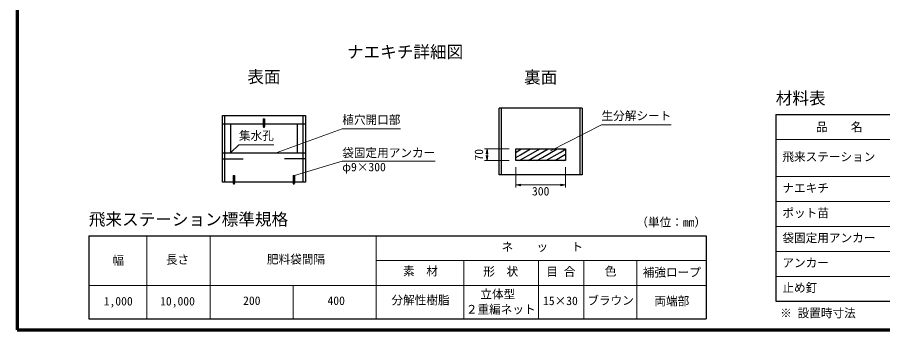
# Model space of a CAD drawing. Units: millimetres, scale not verified. Extents: x 200 to 8200, y 200 to 5825.
# Drawn here: x 200 to 5409, y 200 to 2079 of the extents above; entities that cross this region are included whole.
import ezdxf
from ezdxf.enums import TextEntityAlignment as Align

# ---------------------------------------------------------------- set-up
doc = ezdxf.new("R2010")
doc.units = ezdxf.units.MM
doc.header["$LTSCALE"] = 20
for name, color, linetype in [('C-MTR', 5, 'Continuous'), ('C-MTR-TXT', 5, 'Continuous'), ('C-TTL-TXT', 7, 'Continuous')]:
    doc.layers.add(name, color=color, linetype=linetype)
for name, color, linetype, lineweight in [('C-MTR-FRAM', 5, 'Continuous', 25), ('C-MTR-LINE', 5, 'Continuous', 13), ('C-STR', 7, 'Continuous', 25), ('C-STR-DIM', 1, 'Continuous', 13), ('C-STR-HTXT', 1, 'Continuous', 13), ('C-TTL', 2, 'Continuous', 70)]:
    doc.layers.add(name, color=color, linetype=linetype, lineweight=lineweight)
doc.styles.add('ＭＳ ゴシック', font='')
doc.styles.get('ＭＳ ゴシック').set_extended_font_data('MS Gothic')

# ---------------------------------------------------------------- blocks, each defined once
blk = doc.blocks.new('open_arrow')
at = {"color": 0, "linetype": 'Continuous', "lineweight": -2}
blk.add_lwpolyline([(7.5, 1.25), (0, 0), (7.5, -1.25)], dxfattribs=at)

msp = doc.modelspace()

# ---------------------------------------------------------------- linework, layer by layer
at = {"layer": 'C-MTR-FRAM'}
for p, q in [((4765.7, 1494.05), (4765.7, 370.85)), ((4765.7, 1494.05), (8032.48, 1494.05)), ((630.43, 765.38), (630.43, 265.38)), ((630.43, 765.38), (4346.55, 765.38)), ((4346.55, 765.38), (4346.55, 265.38)), ((4765.7, 370.85), (8032.48, 370.85)), ((630.43, 265.38), (4346.55, 265.38))]:
    msp.add_line(p, q, dxfattribs=at)
at = {"layer": 'C-MTR-LINE'}
for p, q in [((4765.7, 1344.05), (8032.48, 1344.05)), ((4765.7, 1120.85), (8032.48, 1120.85)), ((4765.7, 970.85), (8032.48, 970.85)), ((4765.7, 820.85), (8032.48, 820.85)), ((980.43, 765.38), (980.43, 265.38)), ((1360.43, 765.38), (1360.43, 265.38)), ((2360.43, 765.38), (2360.43, 265.38)), ((4765.7, 670.85), (8032.48, 670.85)), ((2360.43, 615.38), (4346.55, 615.38)), ((2887.57, 615.38), (2887.57, 265.38)), ((3337.13, 615.38), (3337.13, 265.38)), ((3610.89, 615.38), (3610.89, 265.38)), ((3610.89, 615.38), (3610.89, 265.38)), ((3929.11, 615.38), (3929.11, 265.38)), ((3929.11, 615.38), (3929.11, 265.38)), ((4765.7, 520.85), (8032.48, 520.85)), ((630.43, 465.38), (4346.55, 465.38)), ((1860.43, 465.38), (1860.43, 265.38))]:
    msp.add_line(p, q, dxfattribs=at)
at = {"layer": 'C-STR'}
for p, q in [((3600.69, 1532.44), (3100.69, 1532.44)), ((3100.69, 1132.44), (3100.69, 1532.44)), ((3115.69, 1132.44), (3115.69, 1532.44)), ((3585.69, 1532.44), (3585.69, 1132.44)), ((3600.69, 1532.44), (3600.69, 1132.44)), ((1434.32, 1488.16), (1934.32, 1488.16)), ((1434.32, 1088.16), (1434.32, 1488.16)), ((1449.32, 1088.16), (1449.32, 1488.16)), ((1680.32, 1468.16), (1680.32, 1422.16)), ((1680.32, 1468.16), (1688.32, 1468.16)), ((1688.32, 1468.16), (1688.32, 1422.16)), ((1919.32, 1488.16), (1919.32, 1088.16)), ((1934.32, 1488.16), (1934.32, 1088.16)), ((1434.32, 1438.16), (1680.32, 1438.16)), ((1484.32, 1438.16), (1484.32, 1263.16)), ((1688.32, 1438.16), (1934.32, 1438.16)), ((1884.32, 1438.16), (1884.32, 1263.16)), ((1434.32, 1263.16), (1934.32, 1263.16)), ((3200.69, 1266.97), (3215.68, 1275.63)), ((3200.69, 1236.18), (3229.01, 1252.53)), ((3215.68, 1275.63), (3236.06, 1287.4)), ((3229.01, 1252.53), (3289.4, 1287.4)), ((3242.34, 1229.44), (3334.72, 1282.77)), ((3274.82, 1217.4), (3348.05, 1259.68)), ((3334.72, 1282.77), (3342.73, 1287.4)), ((3348.05, 1259.68), (3396.06, 1287.4)), ((3361.39, 1236.58), (3449.4, 1287.4)), ((3381.49, 1217.4), (3467.1, 1266.82)), ((3467.1, 1266.82), (3500.69, 1286.22)), ((3480.43, 1243.73), (3500.69, 1255.43)), ((1434.32, 1228.16), (1559.32, 1228.16)), ((1934.32, 1228.16), (1809.32, 1228.16)), ((3221.49, 1217.4), (3242.34, 1229.44)), ((3328.15, 1217.4), (3361.39, 1236.58)), ((3434.82, 1217.4), (3480.43, 1243.73)), ((3488.15, 1217.4), (3493.76, 1220.63)), ((3493.76, 1220.63), (3500.69, 1224.63)), ((1500.32, 1127.16), (1500.32, 1081.16)), ((1500.32, 1127.16), (1508.32, 1127.16)), ((1508.32, 1127.16), (1508.32, 1081.16)), ((1860.32, 1127.16), (1860.32, 1081.16)), ((1860.32, 1127.16), (1868.32, 1127.16)), ((1868.32, 1127.16), (1868.32, 1081.16)), ((3600.69, 1132.44), (3100.69, 1132.44)), ((1500.32, 1088.16), (1434.32, 1088.16)), ((1860.32, 1088.16), (1508.32, 1088.16)), ((1934.32, 1088.16), (1868.32, 1088.16))]:
    msp.add_line(p, q, dxfattribs=at)
msp.add_lwpolyline([(3200.69, 1287.4), (3500.69, 1287.4), (3500.69, 1217.4), (3200.69, 1217.4)], close=True, dxfattribs=at)
for centre in [(1684.32, 1422.16), (1504.32, 1081.16), (1864.32, 1081.16)]:
    msp.add_arc(centre, 4, 180, 0, dxfattribs=at)
at = {"layer": 'C-STR-DIM'}
for p, q in [((3161.69, 1287.4), (3011.57, 1287.4)), ((3027.57, 1217.4), (3027.57, 1287.4)), ((3161.69, 1217.4), (3011.57, 1217.4)), ((3200.69, 1178.4), (3200.69, 1055.11)), ((3500.69, 1178.4), (3500.69, 1055.11)), ((3200.69, 1071.11), (3500.69, 1071.11))]:
    msp.add_line(p, q, dxfattribs=at)
for points in [[(3230.69, 1076.11), (3200.69, 1071.11), (3230.69, 1066.11)], [(3470.69, 1066.11), (3500.69, 1071.11), (3470.69, 1076.11)]]:
    msp.add_lwpolyline(points, dxfattribs=at)
at = {"layer": 'C-STR-HTXT'}
for p, q in [((1758.35, 1263.16), (2155.99, 1408.27)), ((2155.99, 1408.27), (2505.99, 1408.27)), ((1484.32, 1263.16), (1534.32, 1313.16)), ((1534.32, 1313.16), (1744.32, 1313.16))]:
    msp.add_line(p, q, dxfattribs=at)
for points in [[(3409.35, 1275.81), (3716.76, 1432.23), (4136.76, 1432.23)], [(1868.32, 1127.16), (2155.99, 1214.41), (2715.99, 1214.41)]]:
    msp.add_lwpolyline(points, dxfattribs=at)
at = {"layer": 'C-TTL'}
msp.add_lwpolyline([(200, 200), (8200, 200), (8200, 5740), (200, 5740)], close=True, dxfattribs=at)

# ---------------------------------------------------------------- block references
at = {"layer": 'C-STR-DIM', "xscale": 4, "yscale": 4}
for p, rotation in [((3027.57, 1287.4), 270), ((3027.57, 1217.4), 90)]:
    msp.add_blockref('open_arrow', p, dxfattribs=dict(at, rotation=rotation))

# ---------------------------------------------------------------- texts
at = {"layer": 'C-MTR', "style": 'ＭＳ ゴシック'}
for s, p in [('材料表', (4765.7, 1534.05)), ('飛来ステーション標準規格', (630.43, 805.38))]:
    msp.add_text(s, height=73.31, dxfattribs=at).set_placement(p, align=Align.BOTTOM_LEFT)
at = {"layer": 'C-MTR-TXT', "style": 'ＭＳ ゴシック'}
msp.add_text('\u3000品\u3000\u3000名\u3000', height=51.32, dxfattribs=at).set_placement((4937.96, 1419.45), align=Align.MIDDLE_LEFT)
for s, p in [('飛来ステーション', (4805.7, 1198.89)), ('ナエキチ', (4805.7, 1010.85)), ('ポット苗', (4805.7, 860.85)), ('（単位：mm）', (3926.55, 805.38)), ('袋固定用アンカー', (4805.7, 710.85)), ('ネ\u3000\u3000ッ\u3000\u3000ト', (3115.46, 657.47)), ('アンカー', (4805.7, 560.85)), ('止め釘', (4805.7, 410.85)), ('※ 設置時寸法', (4792.27, 258.84))]:
    msp.add_text(s, height=51.32, dxfattribs=at).set_placement(p, align=Align.BOTTOM_LEFT)
for s, p in [('幅', (807.47, 575.4)), ('長さ', (1164.42, 580.21)), ('肥料袋間隔', (1877.66, 582.42)), ('素\u3000材', (2627.17, 510.6)), ('形\u3000状', (3110.28, 508.52)), ('目 合', (3472.51, 507.83)), ('色', (3771.38, 509.9)), ('補強ロープ', (4140.08, 503.83)), ('立体型 ', (3110.28, 372.27)), ('1,000', (807.47, 330.32)), ('10,000', (1164.42, 330.32)), ('200', (1611.67, 333.43)), ('400', (2119.7, 333.43)), ('分解性樹脂', (2627.17, 336.67)), ('15×30', (3469.44, 332.52)), ('ブラウン', (3771.38, 334.58)), ('両端部', (4140.08, 330.44)), ('２重編ネット', (3110.28, 280.96))]:
    msp.add_text(s, height=51.32, dxfattribs=at).set_placement(p, align=Align.BOTTOM_CENTER)
at = {"layer": 'C-STR-DIM', "style": 'ＭＳ ゴシック'}
msp.add_text('70', height=51.32, rotation=90, dxfattribs=at).set_placement((3019.57, 1252.4), align=Align.BOTTOM_CENTER)
at = {"layer": 'C-STR-DIM', "color": 7, "style": 'ＭＳ ゴシック'}
msp.add_text('300', height=51.32, dxfattribs=at).set_placement((3350.69, 992.03), align=Align.BOTTOM_CENTER)
at = {"layer": 'C-STR-HTXT', "color": 7, "style": 'ＭＳ ゴシック'}
for s, p in [('生分解シート', (3716.76, 1512.23)), ('植穴開口部', (2155.99, 1488.27)), ('集水孔', (1534.32, 1393.16)), ('袋固定用アンカー', (2155.99, 1289.41)), ('φ9×300', (2155.99, 1204.41))]:
    msp.add_text(s, height=51.32, dxfattribs=at).set_placement(p, align=Align.TOP_LEFT)
at = {"layer": 'C-TTL-TXT', "style": 'ＭＳ ゴシック'}
for s, p in [('ナエキチ詳細図', (2534.3, 1871.31)), ('表面', (1684.32, 1721.45)), ('裏面', (3350.69, 1718.67))]:
    msp.add_text(s, height=73.31, dxfattribs=at).set_placement(p, align=Align.MIDDLE_CENTER)

doc.saveas('drawing.dxf')
